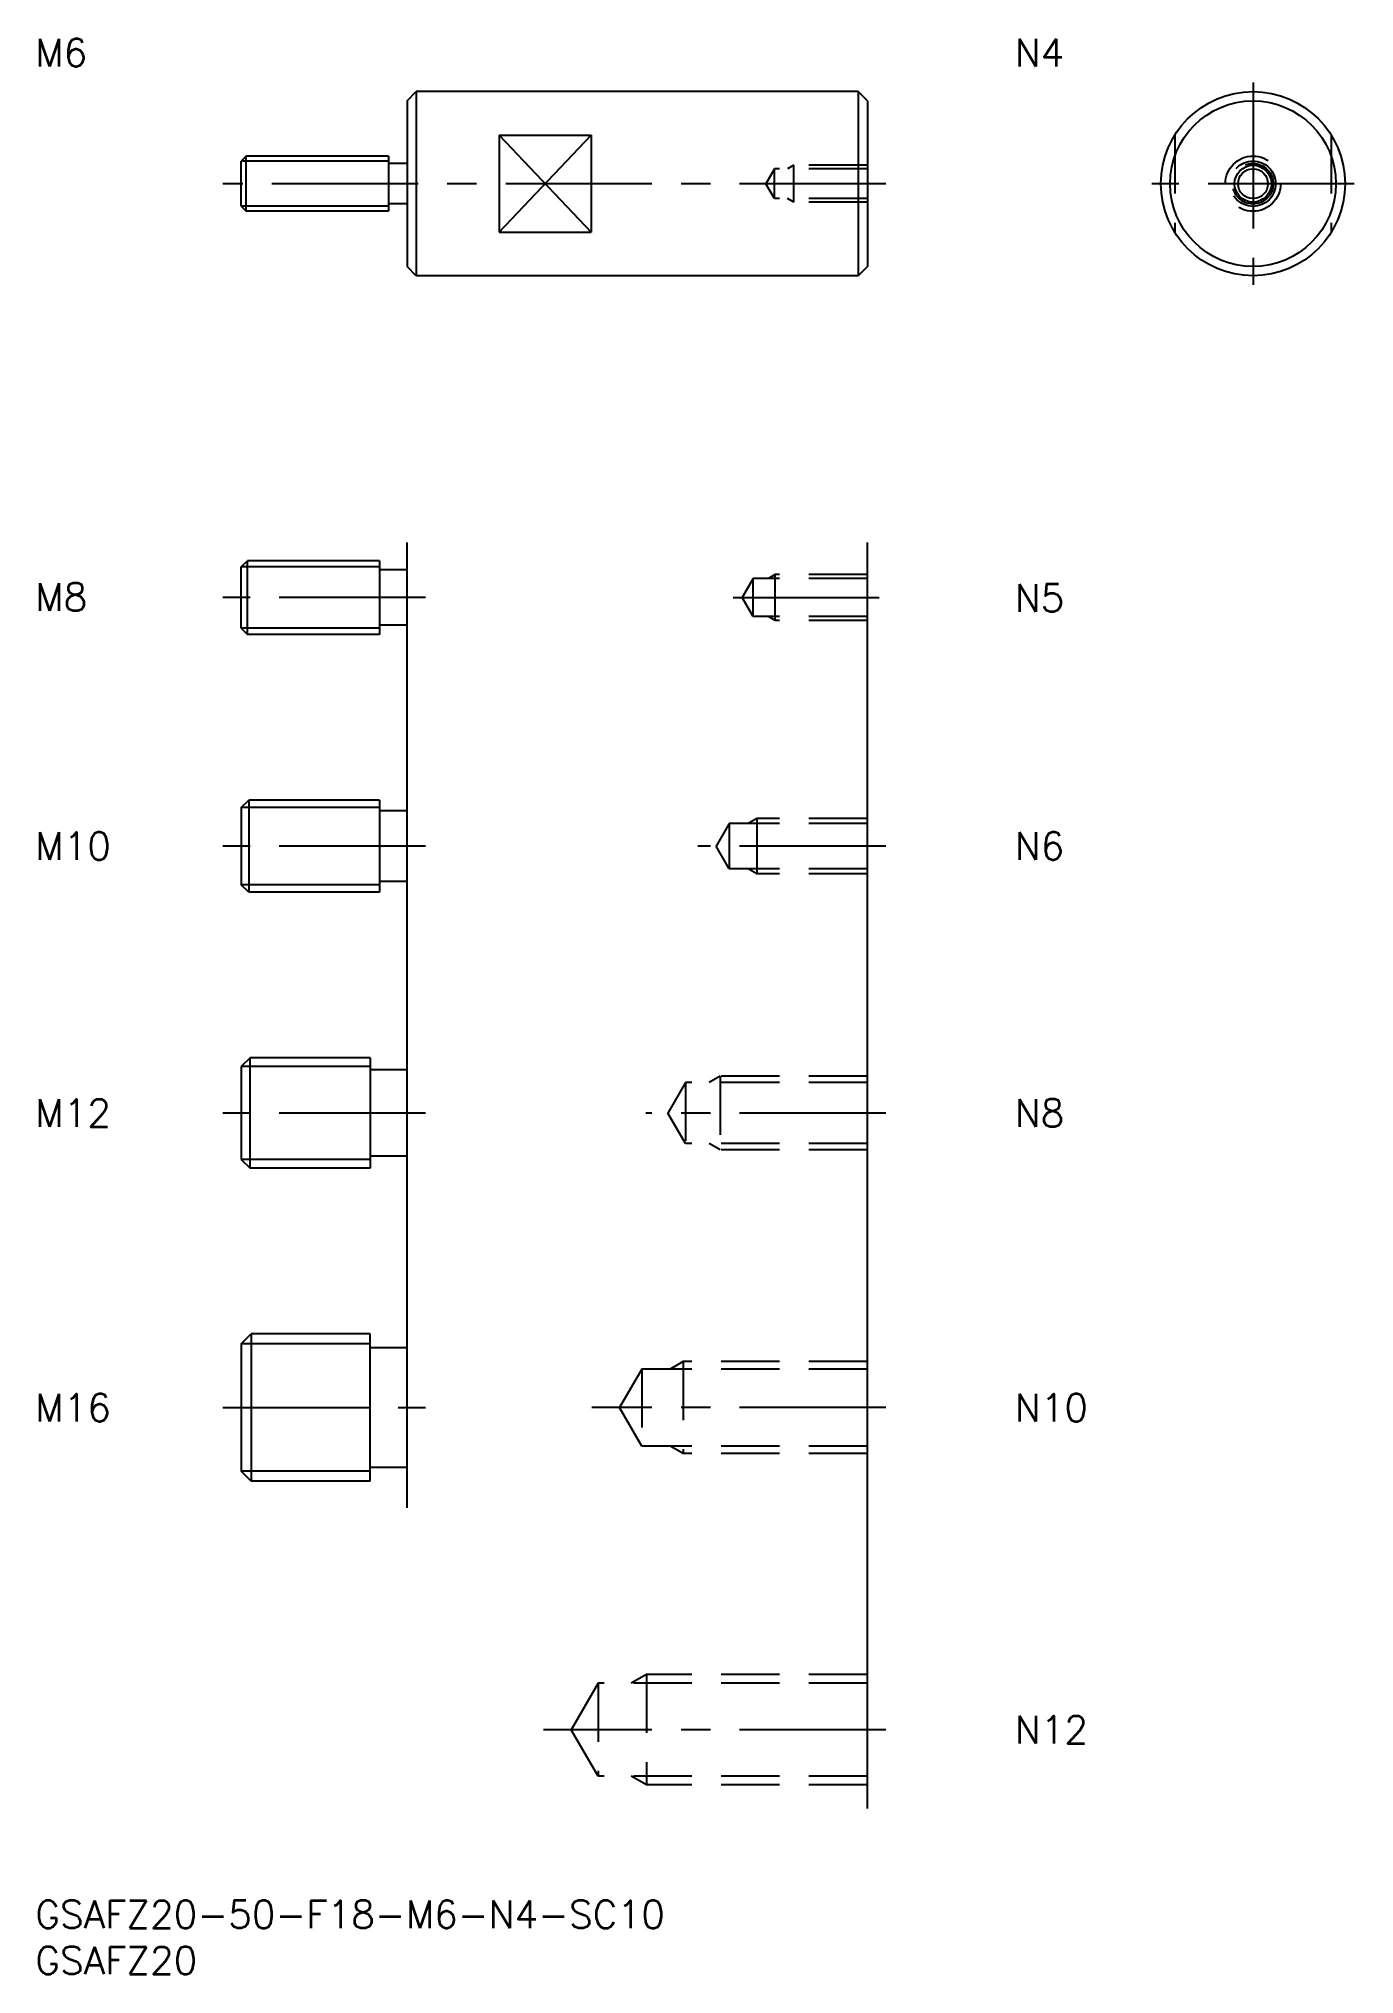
# Model space of a CAD drawing. Extents: x 0 to 143, y -8 to 202.
import ezdxf

# ---------------------------------------------------------------- set-up
doc = ezdxf.new("R2010")
doc.units = 0
doc.header["$LTSCALE"] = 0.5
doc.linetypes.add('CENTER', pattern=[50.8, 31.75, -6.35, 6.35, -6.35])
doc.linetypes.add('DASHED', pattern=[19.05, 12.7, -6.35])
for name, color, linetype in [('MSM_CENTER', 1, 'CENTER'), ('MSM_CONTINUOUS', 7, 'CONTINUOUS'), ('MSM_DASHED', 4, 'DASHED'), ('MSM_NARROW', 5, 'CONTINUOUS'), ('MSM_PART_NUMBER', 7, 'CONTINUOUS')]:
    doc.layers.add(name, color=color, linetype=linetype)
doc.styles.get("Standard").update_dxf_attribs({"font": 'txt.shx', "height": 3, "bigfont": 'bigfont.shx'})

# ---------------------------------------------------------------- blocks, each defined once
blk = doc.blocks.new('*U47')
at = {"layer": 'MSM_PART_NUMBER'}
blk.add_text('GSAFZ20-50-F18-M6-N4-SC10', height=3, dxfattribs=at).set_placement((0, -3))
blk = doc.blocks.new('*U48')
at = {"layer": 'MSM_PART_NUMBER'}
blk.add_text('GSAFZ20', height=3, dxfattribs=at).set_placement((0, -8))
blk = doc.blocks.new('*U49')
at = {"layer": 'MSM_PART_NUMBER'}
blk.add_text('M6', height=3, dxfattribs=at).set_placement((0, 199.29))
blk = doc.blocks.new('*U50')
at = {"layer": 'MSM_PART_NUMBER'}
blk.add_text('N4', height=3, dxfattribs=at).set_placement((106.39, 199.29))
blk = doc.blocks.new('*U51')
at = {"layer": 'MSM_PART_NUMBER'}
blk.add_text('N5', height=3, dxfattribs=at).set_placement((106.39, 140.04))
blk = doc.blocks.new('*U52')
at = {"layer": 'MSM_PART_NUMBER'}
blk.add_text('N8', height=3, dxfattribs=at).set_placement((106.39, 84.07))
blk = doc.blocks.new('*U53')
at = {"layer": 'MSM_PART_NUMBER'}
blk.add_text('M8', height=3, dxfattribs=at).set_placement((0, 140.14))
blk = doc.blocks.new('*U54')
at = {"layer": 'MSM_PART_NUMBER'}
blk.add_text('M10', height=3, dxfattribs=at).set_placement((0, 113.07))
blk = doc.blocks.new('*U55')
at = {"layer": 'MSM_PART_NUMBER'}
blk.add_text('N6', height=3, dxfattribs=at).set_placement((106.39, 113.07))
blk = doc.blocks.new('*U56')
at = {"layer": 'MSM_PART_NUMBER'}
blk.add_text('M12', height=3, dxfattribs=at).set_placement((0, 84.07))
blk = doc.blocks.new('*U57')
at = {"layer": 'MSM_PART_NUMBER'}
blk.add_text('N10', height=3, dxfattribs=at).set_placement((106.39, 52.07))
blk = doc.blocks.new('*U58')
at = {"layer": 'MSM_PART_NUMBER'}
blk.add_text('N12', height=3, dxfattribs=at).set_placement((106.39, 17.07))
blk = doc.blocks.new('*U59')
at = {"layer": 'MSM_PART_NUMBER'}
blk.add_text('M16', height=3, dxfattribs=at).set_placement((0, 52.07))

msp = doc.modelspace()

# ---------------------------------------------------------------- linework, layer by layer
at = {"layer": 'MSM_CENTER'}
for p, q in [((132.28, 197.54), (132.28, 175.54)), ((92.39, 186.54), (20.39, 186.54)), ((143.28, 186.54), (121.28, 186.54)), ((42.39, 141.57), (20.39, 141.57)), ((75.8, 141.57), (92.39, 141.57)), ((42.39, 114.57), (20.39, 114.57)), ((92.39, 114.57), (71.97, 114.57)), ((42.39, 85.57), (20.39, 85.57)), ((92.39, 85.57), (66.33, 85.57)), ((20.39, 53.57), (42.39, 53.57)), ((92.39, 53.57), (60.47, 53.57)), ((92.39, 18.57), (55.22, 18.57))]:
    msp.add_line(p, q, dxfattribs=at)
at = {"layer": 'MSM_CONTINUOUS'}
for p, q in [((40.39, 195.54), (41.39, 196.54)), ((89.39, 196.54), (41.39, 196.54)), ((41.39, 196.54), (41.39, 176.54)), ((90.39, 195.54), (89.39, 196.54)), ((89.39, 196.54), (89.39, 176.54)), ((40.39, 195.54), (40.39, 177.54)), ((90.39, 195.54), (90.39, 177.54)), ((50.39, 191.81), (60.39, 191.81)), ((50.39, 191.81), (50.39, 181.28)), ((60.39, 191.81), (60.39, 181.28)), ((22.93, 189.54), (22.39, 189)), ((38.39, 189.54), (22.93, 189.54)), ((22.93, 183.54), (22.93, 189.54)), ((38.39, 189.54), (38.39, 183.54)), ((22.39, 184.09), (22.39, 189)), ((40.39, 188.74), (38.39, 188.74)), ((22.39, 184.09), (22.93, 183.54)), ((38.39, 183.54), (22.93, 183.54)), ((40.39, 184.34), (38.39, 184.34)), ((50.39, 181.28), (60.39, 181.28)), ((41.39, 176.54), (40.39, 177.54)), ((90.39, 177.54), (89.39, 176.54)), ((89.39, 176.54), (41.39, 176.54)), ((40.39, 42.68), (40.39, 147.57)), ((90.39, 10), (90.39, 147.57)), ((22.39, 144.9), (23.07, 145.57)), ((37.39, 145.57), (23.07, 145.57)), ((23.07, 137.57), (23.07, 145.57)), ((37.39, 145.57), (37.39, 137.57)), ((22.39, 138.25), (22.39, 144.9)), ((40.39, 144.57), (37.39, 144.57)), ((22.39, 138.25), (23.07, 137.57)), ((37.39, 137.57), (23.07, 137.57)), ((40.39, 138.57), (37.39, 138.57)), ((22.39, 118.76), (23.2, 119.57)), ((22.39, 118.76), (22.39, 110.38)), ((37.39, 119.57), (23.2, 119.57)), ((23.2, 119.57), (23.2, 109.57)), ((37.39, 119.57), (37.39, 109.57)), ((40.39, 118.42), (37.39, 118.42)), ((23.2, 109.57), (22.39, 110.38)), ((37.39, 109.57), (23.2, 109.57)), ((40.39, 110.72), (37.39, 110.72)), ((23.34, 91.57), (22.39, 90.62)), ((22.39, 90.62), (22.39, 80.52)), ((36.39, 91.57), (23.34, 91.57)), ((23.34, 79.57), (23.34, 91.57)), ((36.39, 91.57), (36.39, 79.57)), ((40.39, 90.27), (36.39, 90.27)), ((22.39, 80.52), (23.34, 79.57)), ((40.39, 80.87), (36.39, 80.87)), ((36.39, 79.57), (23.34, 79.57)), ((22.39, 60.49), (23.47, 61.57)), ((36.39, 61.57), (23.47, 61.57)), ((23.47, 61.57), (23.47, 45.57)), ((36.39, 45.57), (36.39, 61.57)), ((22.39, 60.49), (22.39, 46.65)), ((40.39, 60.07), (36.39, 60.07)), ((23.47, 45.57), (22.39, 46.65)), ((40.39, 47.07), (36.39, 47.07)), ((36.39, 45.57), (23.47, 45.57))]:
    msp.add_line(p, q, dxfattribs=at)
for radius in [10, 9, 1.62]:
    msp.add_circle((132.28, 186.54), radius, dxfattribs=at)
at = {"layer": 'MSM_DASHED'}
for p, q in [((123.78, 191.81), (123.78, 181.28)), ((140.78, 191.81), (140.78, 181.28)), ((80.29, 188.17), (79.35, 186.54)), ((90.39, 188.17), (80.29, 188.17)), ((80.29, 184.92), (80.29, 188.17)), ((82.39, 188.54), (81.73, 188.17)), ((90.39, 188.54), (82.39, 188.54)), ((82.39, 184.54), (82.39, 188.54)), ((80.29, 184.92), (79.35, 186.54)), ((90.39, 184.92), (80.29, 184.92)), ((82.39, 184.54), (81.73, 184.92)), ((90.39, 184.54), (82.39, 184.54)), ((77.99, 143.64), (76.8, 141.57)), ((90.39, 143.64), (77.99, 143.64)), ((77.99, 139.5), (77.99, 143.64)), ((80.39, 144.07), (79.64, 143.64)), ((90.39, 144.07), (80.39, 144.07)), ((80.39, 139.07), (80.39, 144.07)), ((77.99, 139.5), (76.8, 141.57)), ((90.39, 139.5), (77.99, 139.5)), ((80.39, 139.07), (79.64, 139.5)), ((90.39, 139.07), (80.39, 139.07)), ((75.39, 117.03), (73.97, 114.57)), ((90.39, 117.03), (75.39, 117.03)), ((75.39, 117.03), (75.39, 112.11)), ((78.39, 117.57), (77.45, 117.03)), ((90.39, 117.57), (78.39, 117.57)), ((78.39, 117.57), (78.39, 111.57)), ((75.39, 112.11), (73.97, 114.57)), ((90.39, 112.11), (75.39, 112.11)), ((78.39, 111.57), (77.45, 112.11)), ((90.39, 111.57), (78.39, 111.57)), ((70.64, 88.9), (68.72, 85.57)), ((70.64, 88.9), (70.64, 82.25)), ((90.39, 88.9), (70.64, 88.9)), ((74.39, 89.57), (73.22, 88.9)), ((74.39, 89.57), (74.39, 81.57)), ((90.39, 89.57), (74.39, 89.57)), ((70.64, 82.25), (68.72, 85.57)), ((90.39, 82.25), (70.64, 82.25)), ((74.39, 81.57), (73.22, 82.25)), ((90.39, 81.57), (74.39, 81.57)), ((65.89, 57.76), (63.47, 53.57)), ((65.89, 57.76), (65.89, 49.38)), ((90.39, 57.76), (65.89, 57.76)), ((70.39, 58.57), (68.98, 57.76)), ((70.39, 58.57), (70.39, 48.57)), ((90.39, 58.57), (70.39, 58.57)), ((65.89, 49.38), (63.47, 53.57)), ((90.39, 49.38), (65.89, 49.38)), ((70.39, 48.57), (68.98, 49.38)), ((90.39, 48.57), (70.39, 48.57)), ((61.14, 23.62), (58.22, 18.57)), ((61.14, 23.62), (61.14, 13.52)), ((90.39, 23.62), (61.14, 23.62)), ((66.39, 24.57), (64.75, 23.62)), ((66.39, 24.57), (66.39, 12.57)), ((90.39, 24.57), (66.39, 24.57)), ((61.14, 13.52), (58.22, 18.57)), ((90.39, 13.52), (61.14, 13.52)), ((66.39, 12.57), (64.75, 13.52)), ((90.39, 12.57), (66.39, 12.57))]:
    msp.add_line(p, q, dxfattribs=at)
for radius in [3, 2.46, 2.2]:
    msp.add_circle((132.28, 186.54), radius, dxfattribs=at)
at = {"layer": 'MSM_NARROW'}
for p, q in [((50.39, 191.81), (60.39, 181.28)), ((50.39, 181.28), (60.39, 191.81)), ((38.39, 189), (22.39, 189)), ((38.39, 184.09), (22.39, 184.09)), ((37.39, 144.9), (22.39, 144.9)), ((37.39, 138.25), (22.39, 138.25)), ((37.39, 118.76), (22.39, 118.76)), ((37.39, 110.38), (22.39, 110.38)), ((36.39, 90.62), (22.39, 90.62)), ((36.39, 80.52), (22.39, 80.52)), ((36.39, 60.49), (22.39, 60.49)), ((36.39, 46.65), (22.39, 46.65))]:
    msp.add_line(p, q, dxfattribs=at)
msp.add_circle((132.28, 186.54), 2, dxfattribs=at)

# ---------------------------------------------------------------- block references
at = {"layer": 'MSM_CONTINUOUS'}
for name in ['*U49', '*U50', '*U53', '*U51', '*U54', '*U55', '*U56', '*U52', '*U59', '*U57', '*U58', '*U47', '*U48']:
    msp.add_blockref(name, (0, 0), dxfattribs=at)

doc.saveas('drawing.dxf')
